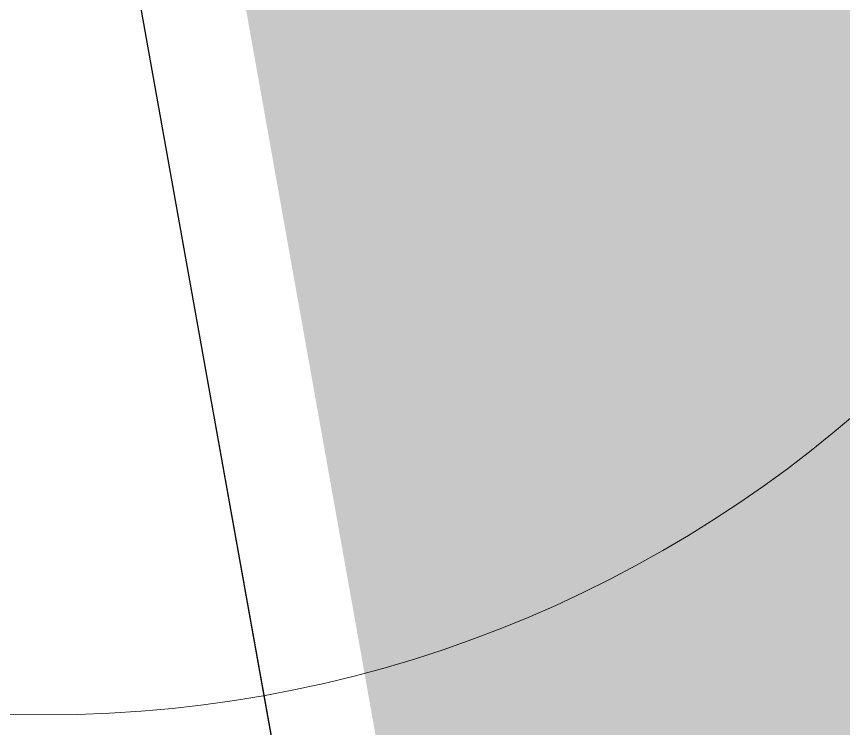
# Model space of a CAD drawing. Header units: metres. Extents: x 222509 to 223547, y 765290 to 766147.
# Drawn here: x 223043.9914 to 223044.1582, y 765863.9933 to 765864.137 of the extents above; entities that cross this region are included whole.
import ezdxf
from ezdxf.enums import TextEntityAlignment as Align

# ---------------------------------------------------------------- set-up
doc = ezdxf.new("R2010")
doc.units = ezdxf.units.M
doc.layers.add('C1602_1', color=6, linetype='Continuous', lineweight=13)
doc.layers.add('C1611_1', color=210, linetype='Continuous', lineweight=13)
doc.layers.add('maim metuhnan', color=150, linetype='Continuous')
doc.layers.add('pcell', color=160, linetype='Continuous')
doc.styles.add('TAZAR_HEBTXT', font='HEBTXT.SHX')

# ---------------------------------------------------------------- blocks, each defined once
blk = doc.blocks.new('A$C50042630')
at = {"layer": 'maim metuhnan', "const_width": 0.18}
blk.add_lwpolyline([(-0.64944, 0), (0.64944, 0)], dxfattribs=at)
blk = doc.blocks.new('G$C48AC2FB6')
at = {"layer": 'maim metuhnan', "ltscale": 0.05, "zscale": 23.95234735593796, "rotation": 280.1120080475489}
blk.add_blockref('A$C50042630', (223044.23347, 765863.55325), dxfattribs=at)
blk = doc.blocks.new('C1611', base_point=(0, 0, -9000))
at = {"color": 6, "linetype": 'Continuous'}
blk.add_circle((0, 0), 0.5, dxfattribs=at)
at = {"color": 6, "style": 'TAZAR_HEBTXT'}
for tag, p, p2 in [('POINT_NAME', (-14.8, 1.54), (14.8, 1.54)), ('MARK_DESC', (2.2, -0.6), (31.8, -0.6))]:
    blk.add_attdef(tag, text='', height=1.2, dxfattribs=at).set_placement(p, p2, align=Align.FIT)
at = {"color": 6, "style": 'TAZAR_HEBTXT', "flags": 1}
for tag, p, p2 in [('MARK', (-12.33333, -2.5), (12.33333, -2.5)), ('CLASS', (-12.33333, -4), (12.33333, -4)), ('SOURCE', (-12.33333, -5.5), (12.33333, -5.5)), ('TOPO', (-12.33333, -7), (12.33333, -7))]:
    blk.add_attdef(tag, text='', height=1, dxfattribs=at).set_placement(p, p2, align=Align.FIT)
for tag, p, p2 in [('HEIGHT', (-12.33333, -8.5), (12.33333, -8.5)), ('COMMENT', (-12.33333, -10), (12.33333, -10))]:
    blk.add_attdef(tag, text='', height=1, rotation=360, dxfattribs=at).set_placement(p, p2, align=Align.FIT)
blk = doc.blocks.new('G$CAC2BD834')
at = {"layer": 'C1602_1'}
blk.add_lwpolyline([(223032.87097, 765846.20469, -0.028923), (223028.45209, 765858.51878), (223026.55459, 765872.63368), (223026.27239, 765899.74575, -0.121783), (223033.34348, 765941.57102), (223034.13887, 765941.70782), (223045.28424, 765944.15646), (223047.87961, 765944.39786), (223065.39625, 765931.74341), (223065.90174, 765931.37823), (223058.02531, 765921.2469, 0.53793), (223044.9636, 765915.58765), (223043.04548, 765897.75944), (223041.14859, 765880.1287), (223043.99729, 765864.24608), (223046.85211, 765848.29849)], format="xyb", dxfattribs=at)
blk.add_lwpolyline([(223046.85211, 765848.29849), (223043.99729, 765864.24608), (223060.40305, 765866.80525), (223063.27569, 765850.75806)], dxfattribs=at)
at = {"layer": 'C1611_1', "xscale": 0.5, "yscale": 0.5, "zscale": 0.5}
blk.add_blockref('C1611', (223043.99729, 765864.24608), dxfattribs=at)
blk = doc.blocks.new('G$C915B2375')
at = {"layer": 'pcell'}
for points in [[(223041.38678, 765878.83756), (223041.14859, 765880.12867), (223039.95877, 765871.03267), (223039.98931, 765870.6578), (223040.23809, 765868.17075), (223040.56633, 765865.69293), (223040.97369, 765863.22689), (223041.45976, 765860.77514), (223042.02403, 765858.34021), (223042.66594, 765855.92458), (223043.38482, 765853.53073), (223044.17994, 765851.16111), (223045.05048, 765848.81815), (223045.99555, 765846.50424), (223047.01418, 765844.22176), (223047.91376, 765842.36785), (223045.16423, 765857.72729), (223043.99729, 765864.24607)], [(223060.40305, 765866.80525), (223063.89784, 765847.28264), (223065.81049, 765836.59815), (223055.49525, 765830.13198), (223053.17169, 765833.36137), (223051.80236, 765835.45237), (223050.50065, 765837.58611), (223049.26789, 765839.76042), (223048.10533, 765841.97306), (223047.91376, 765842.36785), (223045.16423, 765857.7273), (223043.99729, 765864.24608)]]:
    blk.add_lwpolyline(points, close=True, dxfattribs=at)

msp = doc.modelspace()

# ---------------------------------------------------------------- block references
for name in ['G$CAC2BD834', 'G$C48AC2FB6', 'G$C915B2375']:
    msp.add_blockref(name, (0, 0))

doc.saveas('drawing.dxf')
